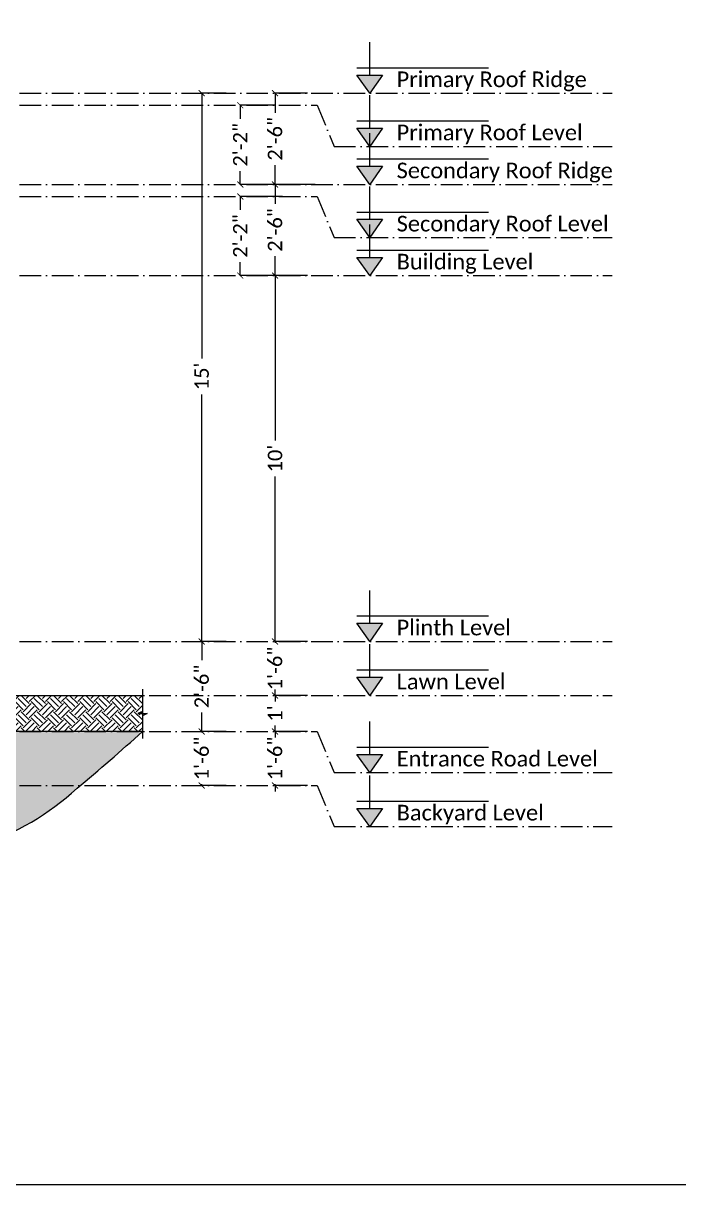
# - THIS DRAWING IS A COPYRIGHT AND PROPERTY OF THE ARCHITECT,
# Model space of a CAD drawing. Header units: millimetres. Extents: x -3567 to 83618, y -21481 to 19784.
# Drawn here: x 20733 to 26197, y -21481 to -11798 of the extents above; entities that cross this region are included whole.
import ezdxf
from ezdxf.xclip import XClip

# ---------------------------------------------------------------- set-up
doc = ezdxf.new("R2010")
doc.units = ezdxf.units.MM
doc.header["$LTSCALE"] = 150
doc.header["$XCLIPFRAME"] = 0
doc.linetypes.add('ACAD_ISO10W100', pattern=[18, 12, -3, 0, -3])
doc.layers.add('ad-Dimension', color=5, linetype='Continuous', true_color=0x0000ff)
for name, color, linetype in [('ad-Elevation 10', 8, 'Continuous'), ('ad-Grid', 8, 'ACAD_ISO10W100'), ('ad-Lawn', 65, 'Continuous'), ('ad-Level', 4, 'Continuous'), ('ad-Level text', 4, 'Continuous')]:
    doc.layers.add(name, color=color, linetype=linetype)
doc.styles.get("Standard").update_dxf_attribs({"font": 'calibril.ttf'})
doc.dimstyles.new('Copy of A-100-DIM-INT (MM-FT)', dxfattribs={"dimscale": 50, "dimtxt": 2.4, "dimasz": 1, "dimexe": 0, "dimexo": 0, "dimgap": 1, "dimtad": 0, "dimdec": 0, "dimlfac": 0.03937, "dimdsep": 46, "dimlunit": 3, "dimtxsty": 'Standard', "dimblk": 'ARCHTICK', "dimcen": 0.025, "dimclrd": 256, "dimclre": 256, "dimclrt": 256, "dimazin": 2, "dimtfac": 1, "dimtdec": 0, "dimtix": 1, "dimtmove": 2, "dimatfit": 3, "dimldrblk": 'ARCHTICK', "dimfxl": 1, "dimtolj": 1, "dimtzin": 0, "dimarcsym": 0})

# ---------------------------------------------------------------- blocks, each defined once
blk = doc.blocks.new('ELE-1')
at = {"layer": 'ad-Level'}
blk.add_hatch(color=252, dxfattribs=at).paths.add_polyline_path([(175, 125), (88.5, 125), (0, 125), (88.5, 0)])
at = {"layer": 'ad-Level', "color": 2}
blk.add_line((0, 175), (900, 175), dxfattribs=at)
blk.add_lwpolyline([(88.5, 125), (175, 125), (88.5, 0), (0, 125), (88.5, 125), (88.5, 350)], dxfattribs=at)
blk = doc.blocks.new('EW')
at = {"layer": 'ad-Level', "xscale": 1.792223955136464, "yscale": 1.792223955136464, "zscale": 1.792223955136464}
blk.add_blockref('ELE-1', (-1613, -314), dxfattribs=at)
at = {"layer": 'ad-Level text'}
blk.add_attdef('FLOOR', (-1126, -238), '', height=150, dxfattribs=at)
blk = doc.blocks.new('_ArchTick')
at = {"color": 0, "linetype": 'ByBlock', "const_width": 0.15}
blk.add_lwpolyline([(-0.5, -0.5), (0.5, 0.5)], dxfattribs=at)
blk = doc.blocks.new('*D39')
at = {"layer": 'ad-Dimension', "lineweight": -2, "transparency": 16777216}
for p, q in [((-2811.4, 0), (-2811.4, 50)), ((-2539.9, 0), (-2811.4, 0)), ((-2811.4, 0), (-2811.4, -9.7)), ((-2811.4, -450), (-2811.4, -440.3)), ((-2539.9, -450), (-2811.4, -450)), ((-2811.4, -450), (-2811.4, -500))]:
    blk.add_line(p, q, dxfattribs=at)
at = {"layer": 'Defpoints', "color": 0, "transparency": 16777216}
for p in [(-2539.9, 0), (-2811.4, -450), (-2539.9, -450)]:
    blk.add_point(p, dxfattribs=at)
at = {"layer": 'ad-Dimension', "lineweight": -2, "transparency": 16777216, "xscale": 50, "yscale": 50, "zscale": 50}
for p, rotation in [((-2811.4, 0), 270), ((-2811.4, -450), 90)]:
    blk.add_blockref('_ArchTick', p, dxfattribs=dict(at, rotation=rotation))
at = {"layer": 'ad-Dimension', "transparency": 16777216, "insert": (-2811.4, -225), "char_height": 120, "attachment_point": 5, "rotation": 90}
blk.add_mtext('\\A1;1\'-6"', dxfattribs=at)
blk = doc.blocks.new('*D40')
at = {"layer": 'ad-Dimension', "lineweight": -2, "transparency": 16777216}
for p, q in [((-2539.9, 3050), (-2811.4, 3050)), ((-2811.4, 3050), (-2811.4, 1675.4)), ((-2811.4, 0), (-2811.4, 1374.6)), ((-2539.9, 0), (-2811.4, 0))]:
    blk.add_line(p, q, dxfattribs=at)
at = {"layer": 'Defpoints', "color": 0, "transparency": 16777216}
for p in [(-2539.9, 3050), (-2811.4, 0), (-2539.9, 0)]:
    blk.add_point(p, dxfattribs=at)
at = {"layer": 'ad-Dimension', "lineweight": -2, "transparency": 16777216, "xscale": 50, "yscale": 50, "zscale": 50}
for p, rotation in [((-2811.4, 3050), 90), ((-2811.4, 0), 270)]:
    blk.add_blockref('_ArchTick', p, dxfattribs=dict(at, rotation=rotation))
at = {"layer": 'ad-Dimension', "transparency": 16777216, "insert": (-2811.4, 1525), "char_height": 120, "attachment_point": 5, "rotation": 90}
blk.add_mtext("\\A1;10'", dxfattribs=at)
blk = doc.blocks.new('*D41')
at = {"layer": 'ad-Dimension', "lineweight": -2, "transparency": 16777216}
for p, q in [((-3219.8, 4570), (-3423, 4570)), ((-3423, 4570), (-3423, 2360.4)), ((-3423, 0), (-3423, 2059.6)), ((-3219.8, 0), (-3423, 0))]:
    blk.add_line(p, q, dxfattribs=at)
at = {"layer": 'Defpoints', "color": 0, "transparency": 16777216}
for p in [(-3219.8, 4570), (-3423, 0), (-3219.8, 0)]:
    blk.add_point(p, dxfattribs=at)
at = {"layer": 'ad-Dimension', "lineweight": -2, "transparency": 16777216, "xscale": 50, "yscale": 50, "zscale": 50}
for p, rotation in [((-3423, 4570), 90), ((-3423, 0), 270)]:
    blk.add_blockref('_ArchTick', p, dxfattribs=dict(at, rotation=rotation))
at = {"layer": 'ad-Dimension', "transparency": 16777216, "insert": (-3423, 2210), "char_height": 120, "attachment_point": 5, "rotation": 90}
blk.add_mtext("\\A1;15'", dxfattribs=at)
blk = doc.blocks.new('*D43')
at = {"layer": 'ad-Dimension', "lineweight": -2, "transparency": 16777216}
for p, q in [((-2478.4, 3810), (-2811.4, 3810)), ((-2811.4, 3810), (-2811.4, 3648.1)), ((-2811.4, 3050), (-2811.4, 3211.9)), ((-2539.9, 3050), (-2811.4, 3050))]:
    blk.add_line(p, q, dxfattribs=at)
at = {"layer": 'Defpoints', "color": 0, "transparency": 16777216}
for p in [(-2811.4, 3810), (-2478.4, 3810), (-2539.9, 3050)]:
    blk.add_point(p, dxfattribs=at)
at = {"layer": 'ad-Dimension', "lineweight": -2, "transparency": 16777216, "xscale": 50, "yscale": 50, "zscale": 50}
for p, rotation in [((-2811.4, 3810), 90), ((-2811.4, 3050), 270)]:
    blk.add_blockref('_ArchTick', p, dxfattribs=dict(at, rotation=rotation))
at = {"layer": 'ad-Dimension', "transparency": 16777216, "insert": (-2811.4, 3430), "char_height": 120, "attachment_point": 5, "rotation": 90}
blk.add_mtext('\\A1;2\'-6"', dxfattribs=at)
blk = doc.blocks.new('*D44')
at = {"layer": 'ad-Dimension', "lineweight": -2, "transparency": 16777216}
for p, q in [((-2539.9, 4570), (-2811.4, 4570)), ((-2811.4, 4570), (-2811.4, 4408.1)), ((-2811.4, 3810), (-2811.4, 3971.9)), ((-2478.4, 3810), (-2811.4, 3810))]:
    blk.add_line(p, q, dxfattribs=at)
at = {"layer": 'Defpoints', "color": 0, "transparency": 16777216}
for p in [(-2811.4, 4570), (-2539.9, 4570), (-2478.4, 3810)]:
    blk.add_point(p, dxfattribs=at)
at = {"layer": 'ad-Dimension', "lineweight": -2, "transparency": 16777216, "xscale": 50, "yscale": 50, "zscale": 50}
for p, rotation in [((-2811.4, 4570), 90), ((-2811.4, 3810), 270)]:
    blk.add_blockref('_ArchTick', p, dxfattribs=dict(at, rotation=rotation))
at = {"layer": 'ad-Dimension', "transparency": 16777216, "insert": (-2811.4, 4190), "char_height": 120, "attachment_point": 5, "rotation": 90}
blk.add_mtext('\\A1;2\'-6"', dxfattribs=at)
blk = doc.blocks.new('*D45')
at = {"layer": 'ad-Dimension', "lineweight": -2, "transparency": 16777216}
for p, q in [((-2750.5, 3710), (-3101.5, 3710)), ((-3101.5, 3710), (-3101.5, 3598.1)), ((-3101.5, 3050), (-3101.5, 3161.9)), ((-2811.4, 3050), (-3101.5, 3050))]:
    blk.add_line(p, q, dxfattribs=at)
at = {"layer": 'Defpoints', "color": 0, "transparency": 16777216}
for p in [(-2750.5, 3710), (-3101.5, 3050), (-2811.4, 3050)]:
    blk.add_point(p, dxfattribs=at)
at = {"layer": 'ad-Dimension', "lineweight": -2, "transparency": 16777216, "xscale": 50, "yscale": 50, "zscale": 50}
for p, rotation in [((-3101.5, 3710), 90), ((-3101.5, 3050), 270)]:
    blk.add_blockref('_ArchTick', p, dxfattribs=dict(at, rotation=rotation))
at = {"layer": 'ad-Dimension', "transparency": 16777216, "insert": (-3101.5, 3380), "char_height": 120, "attachment_point": 5, "rotation": 90}
blk.add_mtext('\\A1;2\'-2"', dxfattribs=at)
blk = doc.blocks.new('*D46')
at = {"layer": 'ad-Dimension', "lineweight": -2, "transparency": 16777216}
for p, q in [((-2811.4, 4470), (-3101.5, 4470)), ((-3101.5, 4470), (-3101.5, 4358.1)), ((-3101.5, 3810), (-3101.5, 3921.9)), ((-2811.4, 3810), (-3101.5, 3810))]:
    blk.add_line(p, q, dxfattribs=at)
at = {"layer": 'Defpoints', "color": 0, "transparency": 16777216}
for p in [(-2811.4, 4470), (-3101.5, 3810), (-2811.4, 3810)]:
    blk.add_point(p, dxfattribs=at)
at = {"layer": 'ad-Dimension', "lineweight": -2, "transparency": 16777216, "xscale": 50, "yscale": 50, "zscale": 50}
for p, rotation in [((-3101.5, 4470), 90), ((-3101.5, 3810), 270)]:
    blk.add_blockref('_ArchTick', p, dxfattribs=dict(at, rotation=rotation))
at = {"layer": 'ad-Dimension', "transparency": 16777216, "insert": (-3101.5, 4140), "char_height": 120, "attachment_point": 5, "rotation": 90}
blk.add_mtext('\\A1;2\'-2"', dxfattribs=at)
blk = doc.blocks.new('*D42')
at = {"layer": 'ad-Dimension', "lineweight": -2, "transparency": 16777216}
for p, q in [((-2811.4, -750), (-2811.4, -700)), ((-2539.9, -750), (-2811.4, -750)), ((-2811.4, -750), (-2811.4, -759.7)), ((-2811.4, -1200), (-2811.4, -1190.3)), ((-2539.9, -1200), (-2811.4, -1200)), ((-2811.4, -1200), (-2811.4, -1250))]:
    blk.add_line(p, q, dxfattribs=at)
at = {"layer": 'Defpoints', "color": 0, "transparency": 16777216}
for p in [(-2539.9, -750), (-2811.4, -1200), (-2539.9, -1200)]:
    blk.add_point(p, dxfattribs=at)
at = {"layer": 'ad-Dimension', "lineweight": -2, "transparency": 16777216, "xscale": 50, "yscale": 50, "zscale": 50}
for p, rotation in [((-2811.4, -750), 270), ((-2811.4, -1200), 90)]:
    blk.add_blockref('_ArchTick', p, dxfattribs=dict(at, rotation=rotation))
at = {"layer": 'ad-Dimension', "transparency": 16777216, "insert": (-2811.4, -975), "char_height": 120, "attachment_point": 5, "rotation": 90}
blk.add_mtext('\\A1;1\'-6"', dxfattribs=at)
blk = doc.blocks.new('*D47')
at = {"layer": 'ad-Dimension', "lineweight": -2, "transparency": 16777216}
for p, q in [((-2811.4, -450), (-2811.4, -400)), ((-2539.9, -450), (-2811.4, -450)), ((-2811.4, -450), (-2811.4, -497.5)), ((-2811.4, -750), (-2811.4, -702.5)), ((-2539.9, -750), (-2811.4, -750)), ((-2811.4, -750), (-2811.4, -800))]:
    blk.add_line(p, q, dxfattribs=at)
at = {"layer": 'Defpoints', "color": 0, "transparency": 16777216}
for p in [(-2539.9, -450), (-2811.4, -750), (-2539.9, -750)]:
    blk.add_point(p, dxfattribs=at)
at = {"layer": 'ad-Dimension', "lineweight": -2, "transparency": 16777216, "xscale": 50, "yscale": 50, "zscale": 50}
for p, rotation in [((-2811.4, -450), 270), ((-2811.4, -750), 90)]:
    blk.add_blockref('_ArchTick', p, dxfattribs=dict(at, rotation=rotation))
at = {"layer": 'ad-Dimension', "transparency": 16777216, "insert": (-2811.4, -600), "char_height": 120, "attachment_point": 5, "rotation": 90}
blk.add_mtext("\\A1;1'", dxfattribs=at)
blk = doc.blocks.new('*D48')
at = {"layer": 'ad-Dimension', "lineweight": -2, "transparency": 16777216}
for p, q in [((-3219.8, -750), (-3423, -750)), ((-3423, -750), (-3423, -759.7)), ((-3423, -1200), (-3423, -1190.3)), ((-3219.8, -1200), (-3423, -1200))]:
    blk.add_line(p, q, dxfattribs=at)
at = {"layer": 'Defpoints', "color": 0, "transparency": 16777216}
for p in [(-3219.8, -750), (-3423, -1200), (-3219.8, -1200)]:
    blk.add_point(p, dxfattribs=at)
at = {"layer": 'ad-Dimension', "lineweight": -2, "transparency": 16777216, "xscale": 50, "yscale": 50, "zscale": 50}
for p, rotation in [((-3423, -750), 90), ((-3423, -1200), 270)]:
    blk.add_blockref('_ArchTick', p, dxfattribs=dict(at, rotation=rotation))
at = {"layer": 'ad-Dimension', "transparency": 16777216, "insert": (-3423, -975), "char_height": 120, "attachment_point": 5, "rotation": 90}
blk.add_mtext('\\A1;1\'-6"', dxfattribs=at)
blk = doc.blocks.new('*D49')
at = {"layer": 'ad-Dimension', "lineweight": -2, "transparency": 16777216}
for p, q in [((-3219.8, 0), (-3423, 0)), ((-3423, 0), (-3423, -156.9)), ((-3423, -750), (-3423, -593.1)), ((-3219.8, -750), (-3423, -750))]:
    blk.add_line(p, q, dxfattribs=at)
at = {"layer": 'Defpoints', "color": 0, "transparency": 16777216}
for p in [(-3219.8, 0), (-3423, -750), (-3219.8, -750)]:
    blk.add_point(p, dxfattribs=at)
at = {"layer": 'ad-Dimension', "lineweight": -2, "transparency": 16777216, "xscale": 50, "yscale": 50, "zscale": 50}
for p, rotation in [((-3423, 0), 90), ((-3423, -750), 270)]:
    blk.add_blockref('_ArchTick', p, dxfattribs=dict(at, rotation=rotation))
at = {"layer": 'ad-Dimension', "transparency": 16777216, "insert": (-3423, -375), "char_height": 120, "attachment_point": 5, "rotation": 90}
blk.add_mtext('\\A1;2\'-6"', dxfattribs=at)
blk = doc.blocks.new('zw$564D')
at = {"layer": 'ad-Elevation 10', "transparency": 33554559}
h = blk.add_hatch(dxfattribs=at)
h.set_pattern_fill('EARTH', color=256, scale=25, angle=45)
h.set_pattern_definition([(45, (-16959.63, 31014.2), (9e-14, 224.5064), [158.75, -158.75]), (45, (-17001.73, 31056.29), (9e-14, 224.5064), [158.75, -158.75]), (45, (-17043.82, 31098.38), (9e-14, 224.5064), [158.75, -158.75]), (135, (-17043.82, 31126.45), (-224.5064, 9e-14), [158.75, -158.75]), (135, (-17001.73, 31168.54), (-224.5064, 9e-14), [158.75, -158.75]), (135, (-16959.63, 31210.64), (-224.5064, 9e-14), [158.75, -158.75])])
edge = h.paths.add_edge_path()
edge.add_line((1190, -350), (1190, -125))
edge.add_line((1190, -125), (0, -125))
edge.add_line((0, -125), (0, -350))
edge.add_line((0, -350), (110, -350))
edge.add_line((110, -350), (110, -500))
edge.add_line((110, -500), (-340, -500))
edge.add_line((-340, -500), (-340, -350))
edge.add_line((-340, -350), (-230, -350))
edge.add_line((-230, -350), (-230, -125))
edge.add_line((-230, -125), (-4880, -125))
edge.add_line((-4880, -125), (-4880, -350))
edge.add_line((-4880, -350), (-4770, -350))
edge.add_line((-4770, -350), (-4770, -500))
edge.add_line((-4770, -500), (-5220, -500))
edge.add_line((-5220, -500), (-5220, -350))
edge.add_line((-5220, -350), (-5110, -350))
edge.add_line((-5110, -350), (-5110, -125))
edge.add_line((-5110, -125), (-7560, -125))
edge.add_line((-7560, -125), (-7560, -350))
edge.add_line((-7560, -350), (-7450, -350))
edge.add_line((-7450, -350), (-7450, -500))
edge.add_line((-7450, -500), (-7900, -500))
edge.add_line((-7900, -500), (-7900, -350))
edge.add_line((-7900, -350), (-7790, -350))
edge.add_line((-7790, -350), (-7790, -125))
edge.add_line((-7790, -125), (-11890, -125))
edge.add_line((-11890, -125), (-11890, -350))
edge.add_line((-11890, -350), (-11740, -950))
edge.add_line((-11740, -950), (-11665, -950))
edge.add_line((-11665, -950), (-11665, -1100))
edge.add_line((-11665, -1100), (-12195, -1100))
edge.add_line((-12195, -1100), (-12195, -950))
edge.add_line((-12195, -950), (-12120, -950))
edge.add_line((-12120, -950), (-12120, -750))
edge.add_line((-12120, -750), (-13190.5, -750))
edge.add_arc((-12120.1, -503.2), 1098.5, 192.98309, 229.38332)
edge.add_arc((-11405.9, 501.2), 2328.5, 232.13247, 264.68238)
edge.add_line((-11621.7, -1817.3), (1288.3, -1817.3))
edge.add_arc((1472.3, 472.7), 2297.4, 265.40574, 312.40478)
edge.add_arc((-7568.7, 11520.4), 16570, 309.72638, 312.22454)
edge.add_line((3567, -750), (1420, -750))
edge.add_line((1420, -750), (1420, -950))
edge.add_line((1420, -950), (1495, -950))
edge.add_line((1495, -950), (1495, -1100))
edge.add_line((1495, -1100), (965, -1100))
edge.add_line((965, -1100), (965, -950))
edge.add_line((965, -950), (1040, -950))
edge.add_line((1040, -950), (1190, -350))
at = {"layer": 'ad-Lawn', "transparency": 33554559}
h = blk.add_hatch(dxfattribs=at)
h.set_pattern_fill('EARTH', color=256, scale=15, angle=45)
h.set_pattern_definition([(45, (1520, -750), (7e-14, 134.704), [95.25, -95.25]), (45, (1494.74, -724.74), (7e-14, 134.704), [95.25, -95.25]), (45, (1469.49, -699.49), (7e-14, 134.704), [95.25, -95.25]), (135, (1469.49, -682.65), (-134.704, 7e-14), [95.25, -95.25]), (135, (1494.74, -657.39), (-134.704, 7e-14), [95.25, -95.25]), (135, (1520, -632.13), (-134.704, 7e-14), [95.25, -95.25])])
h.paths.add_polyline_path([(1420, -450), (3567, -450), (3567, -750), (1420, -750)])
at = {"layer": 'ad-Elevation 10'}
blk.add_lwpolyline([(1288.3, -1817.3, 0.207996), (3021.6, -1223.7, 0.010901), (3567, -750), (1420, -750)], format="xyb", dxfattribs=at)
blk.add_lwpolyline([(3567, -396.6), (3567, -582.4), (3528.7, -600), (3605.3, -600), (3567, -618.6), (3567, -809.4)], dxfattribs=at)
at = {"layer": 'ad-Lawn'}
blk.add_lwpolyline([(1420, -450), (3567, -450), (3567, -750), (1420, -750)], close=True, dxfattribs=at)
blk = doc.blocks.new('zw$38DE')
at = {"layer": 'ad-Grid', "ltscale": 0.1}
for points in [[(-27431.1, 4570), (0, 4570)], [(-27431.1, 4470), (-2459.8, 4470), (-2319.6, 4127), (0, 4127)], [(-27431.1, 3810), (0, 3810)], [(-27431.1, 3710), (-2459.8, 3710), (-2319.6, 3367), (0, 3367)], [(-27431.1, 3050), (0, 3050)], [(-27431.1, 0), (0, 0)], [(-27431.1, -450), (0, -450)], [(-27431.1, -750), (-2459.8, -750), (-2319.6, -1093), (0, -1093)], [(-27431.1, -1200), (-2459.8, -1200), (-2319.6, -1543), (0, -1543)]]:
    blk.add_lwpolyline(points, dxfattribs=at)
at = {"lineweight": 25}
ref = blk.add_blockref('EW', (-1031.8, 4783.4), dxfattribs=dict(at, xscale=0.6803507037772645, yscale=0.6803507037772645, zscale=0.6803507037772645))
ref.add_attrib('FLOOR', 'Primary Roof Ridge', (-1797.9, 4621.2), dxfattribs={"layer": 'ad-Level text', "height": 130.472, "rotation": 720})
ref = blk.add_blockref('EW', (-1031.8, 4340.4), dxfattribs=dict(at, xscale=0.6803507037772645, yscale=0.6803507037772645, zscale=0.6803507037772645))
ref.add_attrib('FLOOR', 'Primary Roof Level', (-1797.9, 4178.1), dxfattribs={"layer": 'ad-Level text', "height": 130.472, "rotation": 720})
ref = blk.add_blockref('EW', (-1031.8, 4023.4), dxfattribs=dict(at, xscale=0.6803507037772645, yscale=0.6803507037772645, zscale=0.6803507037772645))
ref.add_attrib('FLOOR', 'Secondary Roof Ridge', (-1797.9, 3861.2), dxfattribs={"layer": 'ad-Level text', "height": 130.472, "rotation": 720})
ref = blk.add_blockref('EW', (-1031.8, 3580.4), dxfattribs=dict(at, xscale=0.6803507037772645, yscale=0.6803507037772645, zscale=0.6803507037772645))
ref.add_attrib('FLOOR', 'Secondary Roof Level', (-1797.9, 3418.1), dxfattribs={"layer": 'ad-Level text', "height": 130.472, "rotation": 720})
ref = blk.add_blockref('EW', (-1031.8, 3263.4), dxfattribs=dict(at, xscale=0.6803507037772645, yscale=0.6803507037772645, zscale=0.6803507037772645))
ref.add_attrib('FLOOR', 'Building Level', (-1797.9, 3101.2), dxfattribs={"layer": 'ad-Level text', "height": 130.472, "rotation": 720})
ref = blk.add_blockref('EW', (-1031.8, 213.4), dxfattribs=dict(at, xscale=0.6803507037772645, yscale=0.6803507037772645, zscale=0.6803507037772645))
ref.add_attrib('FLOOR', 'Plinth Level', (-1797.9, 51.2), dxfattribs={"layer": 'ad-Level text', "height": 130.472, "rotation": 720})
ref = blk.add_blockref('EW', (-1031.8, -236.6), dxfattribs=dict(at, xscale=0.6803507037772645, yscale=0.6803507037772645, zscale=0.6803507037772645))
ref.add_attrib('FLOOR', 'Lawn Level', (-1797.9, -398.8), dxfattribs={"layer": 'ad-Level text', "height": 130.47, "rotation": 720})
ref = blk.add_blockref('EW', (-1031.8, -879.6), dxfattribs=dict(at, xscale=0.6803507037772645, yscale=0.6803507037772645, zscale=0.6803507037772645))
ref.add_attrib('FLOOR', 'Entrance Road Level', (-1797.9, -1041.9), dxfattribs={"layer": 'ad-Level text', "height": 130.472, "rotation": 720})
ref = blk.add_blockref('EW', (-1031.8, -1329.6), dxfattribs=dict(at, xscale=0.6803507037772645, yscale=0.6803507037772645, zscale=0.6803507037772645))
ref.add_attrib('FLOOR', 'Backyard Level', (-1797.9, -1491.9), dxfattribs={"layer": 'ad-Level text', "height": 130.472, "rotation": 720})
at = {"layer": 'ad-Dimension'}
for base, p1, p2, picture, middle in [((-3423, 0), (-3219.8, 4570), (-3219.8, 0), '*D41', (-3423, 2210)), ((-3423, -1200), (-3219.8, -750), (-3219.8, -1200), '*D48', (-3423, -975))]:
    dim = blk.add_linear_dim(base=base, p1=p1, p2=p2, angle=90, dimstyle='Copy of A-100-DIM-INT (MM-FT)', override={"dimblk": 'ArchTick'}, dxfattribs=at)
    dim.commit()
    dim.dimension.update_dxf_attribs({"geometry": picture, "text_midpoint": middle, "dimtype": 128})
for base, p1, p2, picture, middle in [((-2811.4, 4570), (-2478.4, 3810), (-2539.9, 4570), '*D44', (-2811.4, 4190)), ((-3101.5, 3810), (-2811.4, 4470), (-2811.4, 3810), '*D46', (-3101.5, 4140)), ((-2811.4, 3810), (-2539.9, 3050), (-2478.4, 3810), '*D43', (-2811.4, 3430)), ((-3101.5, 3050), (-2750.5, 3710), (-2811.4, 3050), '*D45', (-3101.5, 3380)), ((-3423, -750), (-3219.8, 0), (-3219.8, -750), '*D49', (-3423, -375))]:
    dim = blk.add_linear_dim(base=base, p1=p1, p2=p2, angle=90, dimstyle='Copy of A-100-DIM-INT (MM-FT)', override={"dimblk": 'ArchTick'}, dxfattribs=at)
    dim.commit()
    dim.dimension.update_dxf_attribs({"geometry": picture, "text_midpoint": middle})
for base, p1, p2, picture, middle in [((-2811.4, 0), (-2539.9, 3050), (-2539.9, 0), '*D40', (-2811.4, 1525)), ((-2811.4, -450), (-2539.9, 0), (-2539.9, -450), '*D39', (-2811.4, -225)), ((-2811.4, -750), (-2539.9, -450), (-2539.9, -750), '*D47', (-2811.4, -600)), ((-2811.4, -1200), (-2539.9, -750), (-2539.9, -1200), '*D42', (-2811.4, -975))]:
    dim = blk.add_linear_dim(base=base, p1=p1, p2=p2, angle=90, dimstyle='Copy of A-100-DIM-INT (MM-FT)', dxfattribs=at)
    dim.commit()
    dim.dimension.update_dxf_attribs({"geometry": picture, "text_midpoint": middle})

msp = doc.modelspace()

# ---------------------------------------------------------------- linework, layer by layer
msp.add_lwpolyline([(225.1, -9535.3), (29259.2, -9535.3), (29259.2, -21480.7), (225.1, -21480.7)], close=True)

# ---------------------------------------------------------------- block references
ref = msp.add_blockref('zw$38DE', (25643.4, -16952.2))
XClip(ref).set_block_clipping_path([(-24388.2934201569, -2140.6281090205), (349.01197073, 5188.3683916222)])
msp.add_blockref('zw$564D', (18159.4, -16952.2))

doc.saveas('drawing.dxf')
